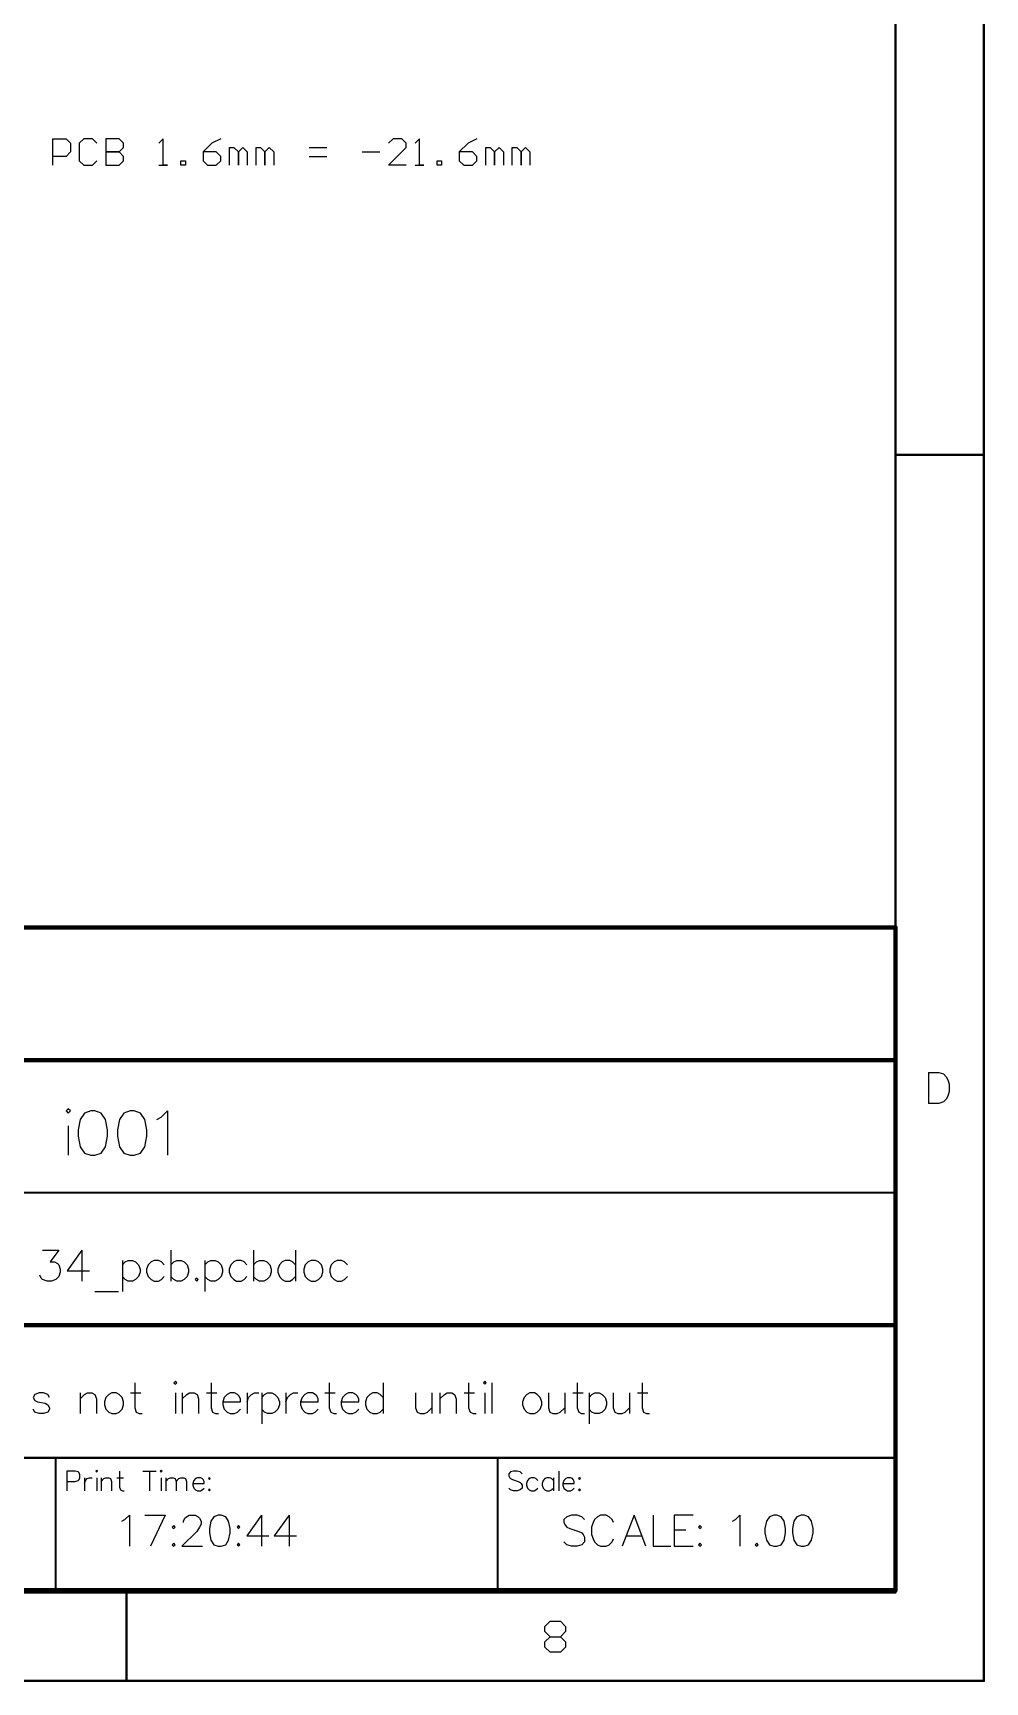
# Model space of a CAD drawing. Header units: millimetres. Extents: x 5 to 399, y 5 to 287.
# Drawn here: x 344.1 to 398.8, y 5 to 99.8 of the extents above; entities that cross this region are included whole.
import ezdxf

# ---------------------------------------------------------------- set-up
doc = ezdxf.new("R2010")
doc.units = ezdxf.units.MM
for name, color, linetype in [('Mechanical15', 56, 'Continuous'), ('Mechanical16', 56, 'Continuous'), ('Mechanical7', 56, 'Continuous')]:
    doc.layers.add(name, color=color, linetype=linetype)

msp = doc.modelspace()

# ---------------------------------------------------------------- linework, layer by layer
at = {"layer": 'Mechanical15'}
for p, q in [((395.605, 40.055), (395.605, 38.278)), ((395.605, 40.055), (396.198, 40.055)), ((396.198, 40.055), (396.451, 39.971)), ((396.451, 39.971), (396.621, 39.801)), ((396.621, 39.801), (396.705, 39.632)), ((396.705, 39.632), (396.79, 39.378)), ((396.79, 38.955), (396.705, 38.701)), ((396.79, 39.378), (396.79, 38.955)), ((396.198, 38.278), (395.605, 38.278)), ((396.451, 38.362), (396.198, 38.278)), ((396.621, 38.532), (396.451, 38.362)), ((396.705, 38.701), (396.621, 38.532)), ((373.558, 8.212), (373.854, 8.508)), ((373.558, 7.916), (373.558, 8.212)), ((373.854, 7.62), (373.558, 7.916)), ((373.558, 7.323), (373.854, 7.62)), ((373.854, 8.508), (374.447, 8.508)), ((373.854, 7.62), (374.447, 7.62)), ((374.447, 8.508), (374.743, 8.212)), ((374.743, 7.916), (374.447, 7.62)), ((374.447, 7.62), (374.743, 7.323)), ((374.743, 8.212), (374.743, 7.916)), ((373.558, 7.027), (373.558, 7.323)), ((373.854, 6.731), (373.558, 7.027)), ((374.447, 6.731), (373.854, 6.731)), ((374.743, 7.027), (374.447, 6.731)), ((374.743, 7.323), (374.743, 7.027))]:
    msp.add_line(p, q, dxfattribs=at)
at = {"layer": 'Mechanical15', "const_width": 0.127}
for points in [[(398.78, 5.08), (398.78, 287.02)], [(393.7, 10.16), (393.7, 281.94)], [(393.7, 75.565), (398.78, 75.565)], [(10.16, 10.16), (393.7, 10.16)], [(349.504, 5.08), (349.504, 10.16)], [(5.08, 5.08), (398.78, 5.08)]]:
    msp.add_lwpolyline(points, dxfattribs=at)
at = {"layer": 'Mechanical15', "const_width": 0.0635}
for points in [[(393.668, 75.565, 1), (393.732, 75.565, 1)], [(398.748, 75.565, 1), (398.812, 75.565, 1)], [(349.472, 10.16, 1), (349.536, 10.16, 1)], [(393.668, 10.16, 1), (393.732, 10.16, 1)], [(393.668, 10.16, 1), (393.732, 10.16, 1)], [(349.472, 5.08, 1), (349.536, 5.08, 1)], [(398.748, 5.08, 1), (398.812, 5.08, 1)], [(398.748, 5.08, 1), (398.812, 5.08, 1)]]:
    msp.add_lwpolyline(points, format="xyb", close=True, dxfattribs=at)
at = {"layer": 'Mechanical16'}
for p, q in [((346.161, 37.966), (346.04, 37.845)), ((346.282, 37.845), (346.161, 37.966)), ((346.04, 37.845), (346.161, 37.725)), ((346.161, 37.725), (346.282, 37.845)), ((346.161, 36.999), (346.161, 35.306)), ((346.85, 37.362), (346.729, 36.757)), ((347.092, 37.725), (346.85, 37.362)), ((347.455, 37.845), (347.092, 37.725)), ((347.697, 37.845), (347.455, 37.845)), ((348.059, 37.725), (347.697, 37.845)), ((348.301, 37.362), (348.059, 37.725)), ((348.422, 36.757), (348.301, 37.362)), ((349.112, 37.362), (348.991, 36.757)), ((349.353, 37.725), (349.112, 37.362)), ((349.716, 37.845), (349.353, 37.725)), ((349.958, 37.845), (349.716, 37.845)), ((350.321, 37.725), (349.958, 37.845)), ((350.563, 37.362), (350.321, 37.725)), ((350.684, 36.757), (350.563, 37.362)), ((351.252, 37.362), (351.494, 37.483)), ((351.494, 37.483), (351.857, 37.845)), ((351.857, 37.845), (351.857, 35.306)), ((346.729, 36.757), (346.729, 36.394)), ((346.729, 36.394), (346.85, 35.79)), ((348.301, 35.79), (348.422, 36.394)), ((348.422, 36.394), (348.422, 36.757)), ((348.991, 36.757), (348.991, 36.394)), ((348.991, 36.394), (349.112, 35.79)), ((350.563, 35.79), (350.684, 36.394)), ((350.684, 36.394), (350.684, 36.757)), ((346.85, 35.79), (347.092, 35.427)), ((347.092, 35.427), (347.455, 35.306)), ((347.455, 35.306), (347.697, 35.306)), ((347.697, 35.306), (348.059, 35.427)), ((348.059, 35.427), (348.301, 35.79)), ((349.112, 35.79), (349.353, 35.427)), ((349.353, 35.427), (349.716, 35.306)), ((349.716, 35.306), (349.958, 35.306)), ((349.958, 35.306), (350.321, 35.427)), ((350.321, 35.427), (350.563, 35.79)), ((344.69, 29.845), (345.622, 29.845)), ((345.622, 29.845), (345.114, 29.167)), ((346.951, 29.845), (346.104, 28.66)), ((346.951, 29.845), (346.951, 28.067)), ((352.063, 29.845), (352.063, 28.067)), ((356.812, 29.845), (356.812, 28.067)), ((359.225, 29.845), (359.225, 28.067)), ((345.114, 29.167), (345.368, 29.167)), ((345.368, 29.167), (345.537, 29.083)), ((345.537, 29.083), (345.622, 28.998)), ((345.622, 28.998), (345.706, 28.744)), ((345.706, 28.575), (345.622, 28.321)), ((345.706, 28.744), (345.706, 28.575)), ((346.104, 28.66), (347.374, 28.66)), ((349.27, 29.252), (349.27, 27.474)), ((349.27, 28.998), (349.439, 29.167)), ((349.439, 29.167), (349.609, 29.252)), ((349.609, 29.252), (349.862, 29.252)), ((349.862, 29.252), (350.032, 29.167)), ((350.032, 29.167), (350.201, 28.998)), ((350.201, 28.998), (350.286, 28.744)), ((350.286, 28.575), (350.201, 28.321)), ((350.286, 28.744), (350.286, 28.575)), ((350.751, 28.998), (350.667, 28.744)), ((350.667, 28.744), (350.667, 28.575)), ((350.667, 28.575), (350.751, 28.321)), ((350.921, 29.167), (350.751, 28.998)), ((351.09, 29.252), (350.921, 29.167)), ((351.344, 29.252), (351.09, 29.252)), ((351.513, 29.167), (351.344, 29.252)), ((351.682, 28.998), (351.513, 29.167)), ((352.063, 28.998), (352.233, 29.167)), ((352.233, 29.167), (352.402, 29.252)), ((352.402, 29.252), (352.656, 29.252)), ((352.656, 29.252), (352.825, 29.167)), ((352.825, 29.167), (352.994, 28.998)), ((352.994, 28.998), (353.079, 28.744)), ((353.079, 28.575), (352.994, 28.321)), ((353.079, 28.744), (353.079, 28.575)), ((354.019, 29.252), (354.019, 27.474)), ((354.019, 28.998), (354.188, 29.167)), ((354.188, 29.167), (354.357, 29.252)), ((354.357, 29.252), (354.611, 29.252)), ((354.611, 29.252), (354.781, 29.167)), ((354.781, 29.167), (354.95, 28.998)), ((354.95, 28.998), (355.035, 28.744)), ((355.035, 28.575), (354.95, 28.321)), ((355.035, 28.744), (355.035, 28.575)), ((355.5, 28.998), (355.415, 28.744)), ((355.415, 28.744), (355.415, 28.575)), ((355.415, 28.575), (355.5, 28.321)), ((355.669, 29.167), (355.5, 28.998)), ((355.839, 29.252), (355.669, 29.167)), ((356.093, 29.252), (355.839, 29.252)), ((356.262, 29.167), (356.093, 29.252)), ((356.431, 28.998), (356.262, 29.167)), ((356.812, 28.998), (356.981, 29.167)), ((356.981, 29.167), (357.151, 29.252)), ((357.151, 29.252), (357.405, 29.252)), ((357.405, 29.252), (357.574, 29.167)), ((357.574, 29.167), (357.743, 28.998)), ((357.743, 28.998), (357.828, 28.744)), ((357.828, 28.575), (357.743, 28.321)), ((357.828, 28.744), (357.828, 28.575)), ((358.293, 28.998), (358.209, 28.744)), ((358.209, 28.744), (358.209, 28.575)), ((358.209, 28.575), (358.293, 28.321)), ((358.463, 29.167), (358.293, 28.998)), ((358.632, 29.252), (358.463, 29.167)), ((358.886, 29.252), (358.632, 29.252)), ((359.055, 29.167), (358.886, 29.252)), ((359.225, 28.998), (359.055, 29.167)), ((359.783, 28.998), (359.699, 28.744)), ((359.699, 28.744), (359.699, 28.575)), ((359.699, 28.575), (359.783, 28.321)), ((359.953, 29.167), (359.783, 28.998)), ((360.122, 29.252), (359.953, 29.167)), ((360.376, 29.252), (360.122, 29.252)), ((360.545, 29.167), (360.376, 29.252)), ((360.714, 28.998), (360.545, 29.167)), ((360.799, 28.744), (360.714, 28.998)), ((360.714, 28.321), (360.799, 28.575)), ((360.799, 28.575), (360.799, 28.744)), ((361.273, 28.998), (361.188, 28.744)), ((361.188, 28.744), (361.188, 28.575)), ((361.188, 28.575), (361.273, 28.321)), ((361.442, 29.167), (361.273, 28.998)), ((361.612, 29.252), (361.442, 29.167)), ((361.866, 29.252), (361.612, 29.252)), ((362.035, 29.167), (361.866, 29.252)), ((362.204, 28.998), (362.035, 29.167)), ((344.606, 28.236), (344.521, 28.406)), ((344.69, 28.152), (344.606, 28.236)), ((344.944, 28.067), (344.69, 28.152)), ((345.198, 28.067), (344.944, 28.067)), ((345.452, 28.152), (345.198, 28.067)), ((345.622, 28.321), (345.452, 28.152)), ((349.439, 28.152), (349.27, 28.321)), ((349.609, 28.067), (349.439, 28.152)), ((349.862, 28.067), (349.609, 28.067)), ((350.032, 28.152), (349.862, 28.067)), ((350.201, 28.321), (350.032, 28.152)), ((350.751, 28.321), (350.921, 28.152)), ((350.921, 28.152), (351.09, 28.067)), ((351.09, 28.067), (351.344, 28.067)), ((351.344, 28.067), (351.513, 28.152)), ((351.513, 28.152), (351.682, 28.321)), ((352.233, 28.152), (352.063, 28.321)), ((352.402, 28.067), (352.233, 28.152)), ((352.656, 28.067), (352.402, 28.067)), ((352.825, 28.152), (352.656, 28.067)), ((352.994, 28.321), (352.825, 28.152)), ((353.545, 28.236), (353.46, 28.152)), ((353.46, 28.152), (353.545, 28.067)), ((353.629, 28.152), (353.545, 28.236)), ((353.545, 28.067), (353.629, 28.152)), ((354.188, 28.152), (354.019, 28.321)), ((354.357, 28.067), (354.188, 28.152)), ((354.611, 28.067), (354.357, 28.067)), ((354.781, 28.152), (354.611, 28.067)), ((354.95, 28.321), (354.781, 28.152)), ((355.5, 28.321), (355.669, 28.152)), ((355.669, 28.152), (355.839, 28.067)), ((355.839, 28.067), (356.093, 28.067)), ((356.093, 28.067), (356.262, 28.152)), ((356.262, 28.152), (356.431, 28.321)), ((356.981, 28.152), (356.812, 28.321)), ((357.151, 28.067), (356.981, 28.152)), ((357.405, 28.067), (357.151, 28.067)), ((357.574, 28.152), (357.405, 28.067)), ((357.743, 28.321), (357.574, 28.152)), ((358.293, 28.321), (358.463, 28.152)), ((358.463, 28.152), (358.632, 28.067)), ((358.632, 28.067), (358.886, 28.067)), ((358.886, 28.067), (359.055, 28.152)), ((359.055, 28.152), (359.225, 28.321)), ((359.783, 28.321), (359.953, 28.152)), ((359.953, 28.152), (360.122, 28.067)), ((360.122, 28.067), (360.376, 28.067)), ((360.376, 28.067), (360.545, 28.152)), ((360.545, 28.152), (360.714, 28.321)), ((361.273, 28.321), (361.442, 28.152)), ((361.442, 28.152), (361.612, 28.067)), ((361.612, 28.067), (361.866, 28.067)), ((361.866, 28.067), (362.035, 28.152)), ((362.035, 28.152), (362.204, 28.321)), ((347.687, 27.474), (349.041, 27.474)), ((349.989, 22.225), (349.989, 20.786)), ((352.317, 22.309), (352.233, 22.225)), ((352.233, 22.225), (352.317, 22.14)), ((352.402, 22.225), (352.317, 22.309)), ((352.317, 22.14), (352.402, 22.225)), ((354.366, 22.225), (354.366, 20.786)), ((361.163, 22.225), (361.163, 20.786)), ((364.253, 22.225), (364.253, 20.447)), ((369.171, 22.225), (369.171, 20.786)), ((370.102, 22.309), (370.017, 22.225)), ((370.017, 22.225), (370.102, 22.14)), ((370.187, 22.225), (370.102, 22.309)), ((370.102, 22.14), (370.187, 22.225)), ((370.5, 22.225), (370.5, 20.447)), ((375.409, 22.225), (375.409, 20.786)), ((379.134, 22.225), (379.134, 20.786)), ((344.233, 21.547), (344.149, 21.378)), ((344.149, 21.378), (344.233, 21.209)), ((344.487, 21.632), (344.233, 21.547)), ((344.233, 21.209), (344.403, 21.124)), ((344.403, 21.124), (344.826, 21.04)), ((344.741, 21.632), (344.487, 21.632)), ((344.995, 21.547), (344.741, 21.632)), ((344.826, 21.04), (344.995, 20.955)), ((345.08, 21.378), (344.995, 21.547)), ((344.995, 20.955), (345.08, 20.786)), ((346.849, 21.632), (346.849, 20.447)), ((346.849, 21.293), (347.103, 21.547)), ((347.103, 21.547), (347.272, 21.632)), ((347.272, 21.632), (347.526, 21.632)), ((347.526, 21.632), (347.695, 21.547)), ((347.695, 21.547), (347.78, 21.293)), ((347.78, 21.293), (347.78, 20.447)), ((348.33, 21.378), (348.246, 21.124)), ((348.246, 21.124), (348.246, 20.955)), ((348.246, 20.955), (348.33, 20.701)), ((348.5, 21.547), (348.33, 21.378)), ((348.669, 21.632), (348.5, 21.547)), ((348.923, 21.632), (348.669, 21.632)), ((349.092, 21.547), (348.923, 21.632)), ((349.261, 21.378), (349.092, 21.547)), ((349.346, 21.124), (349.261, 21.378)), ((349.261, 20.701), (349.346, 20.955)), ((349.346, 20.955), (349.346, 21.124)), ((349.736, 21.632), (350.328, 21.632)), ((352.317, 21.632), (352.317, 20.447)), ((352.715, 21.632), (352.715, 20.447)), ((352.715, 21.293), (352.969, 21.547)), ((352.969, 21.547), (353.138, 21.632)), ((353.138, 21.632), (353.392, 21.632)), ((353.392, 21.632), (353.562, 21.547)), ((353.562, 21.547), (353.646, 21.293)), ((353.646, 21.293), (353.646, 20.447)), ((354.112, 21.632), (354.704, 21.632)), ((355.128, 21.378), (355.043, 21.124)), ((355.043, 21.124), (356.059, 21.124)), ((355.043, 21.124), (355.043, 20.955)), ((355.043, 20.955), (355.128, 20.701)), ((355.297, 21.547), (355.128, 21.378)), ((355.466, 21.632), (355.297, 21.547)), ((355.72, 21.632), (355.466, 21.632)), ((355.889, 21.547), (355.72, 21.632)), ((355.974, 21.463), (355.889, 21.547)), ((356.059, 21.293), (355.974, 21.463)), ((356.059, 21.124), (356.059, 21.293)), ((356.44, 21.632), (356.44, 20.447)), ((356.44, 21.124), (356.524, 21.378)), ((356.524, 21.378), (356.694, 21.547)), ((356.694, 21.547), (356.863, 21.632)), ((356.863, 21.632), (357.117, 21.632)), ((357.278, 21.632), (357.278, 19.854)), ((357.278, 21.378), (357.447, 21.547)), ((357.447, 21.547), (357.616, 21.632)), ((357.616, 21.632), (357.87, 21.632)), ((357.87, 21.632), (358.04, 21.547)), ((358.04, 21.547), (358.209, 21.378)), ((358.209, 21.378), (358.293, 21.124)), ((358.293, 20.955), (358.209, 20.701)), ((358.293, 21.124), (358.293, 20.955)), ((358.674, 21.632), (358.674, 20.447)), ((358.674, 21.124), (358.759, 21.378)), ((358.759, 21.378), (358.928, 21.547)), ((358.928, 21.547), (359.098, 21.632)), ((359.098, 21.632), (359.352, 21.632)), ((359.597, 21.378), (359.512, 21.124)), ((359.512, 21.124), (360.528, 21.124)), ((359.512, 21.124), (359.512, 20.955)), ((359.512, 20.955), (359.597, 20.701)), ((359.766, 21.547), (359.597, 21.378)), ((359.936, 21.632), (359.766, 21.547)), ((360.19, 21.632), (359.936, 21.632)), ((360.359, 21.547), (360.19, 21.632)), ((360.444, 21.463), (360.359, 21.547)), ((360.528, 21.293), (360.444, 21.463)), ((360.528, 21.124), (360.528, 21.293)), ((360.909, 21.632), (361.502, 21.632)), ((361.925, 21.378), (361.84, 21.124)), ((361.84, 21.124), (362.856, 21.124)), ((361.84, 21.124), (361.84, 20.955)), ((361.84, 20.955), (361.925, 20.701)), ((362.094, 21.547), (361.925, 21.378)), ((362.263, 21.632), (362.094, 21.547)), ((362.517, 21.632), (362.263, 21.632)), ((362.687, 21.547), (362.517, 21.632)), ((362.771, 21.463), (362.687, 21.547)), ((362.856, 21.293), (362.771, 21.463)), ((362.856, 21.124), (362.856, 21.293)), ((363.322, 21.378), (363.237, 21.124)), ((363.237, 21.124), (363.237, 20.955)), ((363.237, 20.955), (363.322, 20.701)), ((363.491, 21.547), (363.322, 21.378)), ((363.66, 21.632), (363.491, 21.547)), ((363.914, 21.632), (363.66, 21.632)), ((364.083, 21.547), (363.914, 21.632)), ((364.253, 21.378), (364.083, 21.547)), ((366.123, 21.632), (366.123, 20.786)), ((367.055, 21.632), (367.055, 20.447)), ((367.52, 21.632), (367.52, 20.447)), ((367.52, 21.293), (367.774, 21.547)), ((367.774, 21.547), (367.943, 21.632)), ((367.943, 21.632), (368.197, 21.632)), ((368.197, 21.632), (368.367, 21.547)), ((368.367, 21.547), (368.451, 21.293)), ((368.451, 21.293), (368.451, 20.447)), ((368.917, 21.632), (369.509, 21.632)), ((370.102, 21.632), (370.102, 20.447)), ((372.354, 21.378), (372.269, 21.124)), ((372.269, 21.124), (372.269, 20.955)), ((372.269, 20.955), (372.354, 20.701)), ((372.523, 21.547), (372.354, 21.378)), ((372.692, 21.632), (372.523, 21.547)), ((372.946, 21.632), (372.692, 21.632)), ((373.115, 21.547), (372.946, 21.632)), ((373.285, 21.378), (373.115, 21.547)), ((373.369, 21.124), (373.285, 21.378)), ((373.285, 20.701), (373.369, 20.955)), ((373.369, 20.955), (373.369, 21.124)), ((373.759, 21.632), (373.759, 20.786)), ((374.69, 21.632), (374.69, 20.447)), ((375.155, 21.632), (375.748, 21.632)), ((376.087, 21.632), (376.087, 19.854)), ((376.087, 21.378), (376.256, 21.547)), ((376.256, 21.547), (376.425, 21.632)), ((376.425, 21.632), (376.679, 21.632)), ((376.679, 21.632), (376.848, 21.547)), ((376.848, 21.547), (377.018, 21.378)), ((377.018, 21.378), (377.102, 21.124)), ((377.102, 20.955), (377.018, 20.701)), ((377.102, 21.124), (377.102, 20.955)), ((377.483, 21.632), (377.483, 20.786)), ((378.414, 21.632), (378.414, 20.447)), ((378.88, 21.632), (379.473, 21.632)), ((344.233, 20.532), (344.149, 20.701)), ((344.487, 20.447), (344.233, 20.532)), ((344.741, 20.447), (344.487, 20.447)), ((344.995, 20.532), (344.741, 20.447)), ((345.08, 20.701), (344.995, 20.532)), ((345.08, 20.786), (345.08, 20.701)), ((348.33, 20.701), (348.5, 20.532)), ((348.5, 20.532), (348.669, 20.447)), ((348.669, 20.447), (348.923, 20.447)), ((348.923, 20.447), (349.092, 20.532)), ((349.092, 20.532), (349.261, 20.701)), ((349.989, 20.786), (350.074, 20.532)), ((350.074, 20.532), (350.243, 20.447)), ((350.243, 20.447), (350.413, 20.447)), ((354.366, 20.786), (354.45, 20.532)), ((354.45, 20.532), (354.62, 20.447)), ((354.62, 20.447), (354.789, 20.447)), ((355.128, 20.701), (355.297, 20.532)), ((355.297, 20.532), (355.466, 20.447)), ((355.466, 20.447), (355.72, 20.447)), ((355.72, 20.447), (355.889, 20.532)), ((355.889, 20.532), (356.059, 20.701)), ((357.447, 20.532), (357.278, 20.701)), ((357.616, 20.447), (357.447, 20.532)), ((357.87, 20.447), (357.616, 20.447)), ((358.04, 20.532), (357.87, 20.447)), ((358.209, 20.701), (358.04, 20.532)), ((359.597, 20.701), (359.766, 20.532)), ((359.766, 20.532), (359.936, 20.447)), ((359.936, 20.447), (360.19, 20.447)), ((360.19, 20.447), (360.359, 20.532)), ((360.359, 20.532), (360.528, 20.701)), ((361.163, 20.786), (361.248, 20.532)), ((361.248, 20.532), (361.417, 20.447)), ((361.417, 20.447), (361.586, 20.447)), ((361.925, 20.701), (362.094, 20.532)), ((362.094, 20.532), (362.263, 20.447)), ((362.263, 20.447), (362.517, 20.447)), ((362.517, 20.447), (362.687, 20.532)), ((362.687, 20.532), (362.856, 20.701)), ((363.322, 20.701), (363.491, 20.532)), ((363.491, 20.532), (363.66, 20.447)), ((363.66, 20.447), (363.914, 20.447)), ((363.914, 20.447), (364.083, 20.532)), ((364.083, 20.532), (364.253, 20.701)), ((366.123, 20.786), (366.208, 20.532)), ((366.208, 20.532), (366.377, 20.447)), ((366.377, 20.447), (366.631, 20.447)), ((366.631, 20.447), (366.801, 20.532)), ((366.801, 20.532), (367.055, 20.786)), ((369.171, 20.786), (369.255, 20.532)), ((369.255, 20.532), (369.425, 20.447)), ((369.425, 20.447), (369.594, 20.447)), ((372.354, 20.701), (372.523, 20.532)), ((372.523, 20.532), (372.692, 20.447)), ((372.692, 20.447), (372.946, 20.447)), ((372.946, 20.447), (373.115, 20.532)), ((373.115, 20.532), (373.285, 20.701)), ((373.759, 20.786), (373.843, 20.532)), ((373.843, 20.532), (374.013, 20.447)), ((374.013, 20.447), (374.267, 20.447)), ((374.267, 20.447), (374.436, 20.532)), ((374.436, 20.532), (374.69, 20.786)), ((375.409, 20.786), (375.494, 20.532)), ((375.494, 20.532), (375.663, 20.447)), ((375.663, 20.447), (375.833, 20.447)), ((376.256, 20.532), (376.087, 20.701)), ((376.425, 20.447), (376.256, 20.532)), ((376.679, 20.447), (376.425, 20.447)), ((376.848, 20.532), (376.679, 20.447)), ((377.018, 20.701), (376.848, 20.532)), ((377.483, 20.786), (377.568, 20.532)), ((377.568, 20.532), (377.737, 20.447)), ((377.737, 20.447), (377.991, 20.447)), ((377.991, 20.447), (378.16, 20.532)), ((378.16, 20.532), (378.414, 20.786)), ((379.134, 20.786), (379.219, 20.532)), ((379.219, 20.532), (379.388, 20.447)), ((379.388, 20.447), (379.557, 20.447)), ((346.565, 17.145), (346.075, 17.145)), ((346.075, 17.145), (346.075, 16.002)), ((346.728, 17.09), (346.565, 17.145)), ((346.782, 17.036), (346.728, 17.09)), ((347.795, 17.199), (347.74, 17.145)), ((347.74, 17.145), (347.795, 17.09)), ((347.849, 17.145), (347.795, 17.199)), ((347.795, 17.09), (347.849, 17.145)), ((349.111, 17.145), (349.111, 16.22)), ((350.445, 17.145), (351.207, 17.145)), ((350.826, 17.145), (350.826, 16.002)), ((351.506, 17.199), (351.451, 17.145)), ((351.451, 17.145), (351.506, 17.09)), ((351.56, 17.145), (351.506, 17.199)), ((351.506, 17.09), (351.56, 17.145)), ((371.584, 17.09), (371.475, 16.982)), ((371.747, 17.145), (371.584, 17.09)), ((371.965, 17.145), (371.747, 17.145)), ((372.128, 17.09), (371.965, 17.145)), ((372.237, 16.982), (372.128, 17.09)), ((374.348, 17.145), (374.348, 16.002)), ((346.075, 16.546), (346.565, 16.546)), ((346.565, 16.546), (346.728, 16.601)), ((346.728, 16.601), (346.782, 16.655)), ((346.837, 16.927), (346.782, 17.036)), ((346.782, 16.655), (346.837, 16.764)), ((346.837, 16.764), (346.837, 16.927)), ((347.093, 16.764), (347.093, 16.002)), ((347.093, 16.437), (347.147, 16.601)), ((347.147, 16.601), (347.256, 16.709)), ((347.256, 16.709), (347.365, 16.764)), ((347.365, 16.764), (347.528, 16.764)), ((347.795, 16.764), (347.795, 16.002)), ((348.05, 16.764), (348.05, 16.002)), ((348.05, 16.546), (348.214, 16.709)), ((348.214, 16.709), (348.322, 16.764)), ((348.322, 16.764), (348.486, 16.764)), ((348.486, 16.764), (348.595, 16.709)), ((348.595, 16.709), (348.649, 16.546)), ((348.649, 16.546), (348.649, 16.002)), ((348.948, 16.764), (349.329, 16.764)), ((349.111, 16.22), (349.166, 16.056)), ((351.506, 16.764), (351.506, 16.002)), ((351.762, 16.764), (351.762, 16.002)), ((351.762, 16.546), (351.925, 16.709)), ((351.925, 16.709), (352.034, 16.764)), ((352.034, 16.764), (352.197, 16.764)), ((352.197, 16.764), (352.306, 16.709)), ((352.306, 16.709), (352.36, 16.546)), ((352.36, 16.546), (352.523, 16.709)), ((352.36, 16.546), (352.36, 16.002)), ((352.523, 16.709), (352.632, 16.764)), ((352.632, 16.764), (352.795, 16.764)), ((352.795, 16.764), (352.904, 16.709)), ((352.904, 16.709), (352.959, 16.546)), ((352.959, 16.546), (352.959, 16.002)), ((353.372, 16.601), (353.318, 16.437)), ((353.318, 16.437), (353.971, 16.437)), ((353.318, 16.437), (353.318, 16.329)), ((353.318, 16.329), (353.372, 16.165)), ((353.481, 16.709), (353.372, 16.601)), ((353.372, 16.165), (353.481, 16.056)), ((353.59, 16.764), (353.481, 16.709)), ((353.753, 16.764), (353.59, 16.764)), ((353.862, 16.709), (353.753, 16.764)), ((353.916, 16.655), (353.862, 16.709)), ((353.862, 16.056), (353.971, 16.165)), ((353.971, 16.546), (353.916, 16.655)), ((353.971, 16.437), (353.971, 16.546)), ((354.27, 16.764), (354.216, 16.709)), ((354.216, 16.709), (354.27, 16.655)), ((354.325, 16.709), (354.27, 16.764)), ((354.27, 16.655), (354.325, 16.709)), ((371.475, 16.982), (371.475, 16.873)), ((371.475, 16.873), (371.529, 16.764)), ((371.584, 16.056), (371.475, 16.165)), ((371.529, 16.764), (371.584, 16.709)), ((371.584, 16.709), (371.693, 16.655)), ((371.693, 16.655), (372.019, 16.546)), ((372.019, 16.546), (372.128, 16.492)), ((372.128, 16.492), (372.182, 16.437)), ((372.237, 16.165), (372.128, 16.056)), ((372.182, 16.437), (372.237, 16.329)), ((372.237, 16.329), (372.237, 16.165)), ((372.547, 16.601), (372.493, 16.437)), ((372.493, 16.437), (372.493, 16.329)), ((372.493, 16.329), (372.547, 16.165)), ((372.656, 16.709), (372.547, 16.601)), ((372.547, 16.165), (372.656, 16.056)), ((372.765, 16.764), (372.656, 16.709)), ((372.928, 16.764), (372.765, 16.764)), ((373.037, 16.709), (372.928, 16.764)), ((373.146, 16.601), (373.037, 16.709)), ((373.037, 16.056), (373.146, 16.165)), ((373.445, 16.601), (373.39, 16.437)), ((373.39, 16.437), (373.39, 16.329)), ((373.39, 16.329), (373.445, 16.165)), ((373.554, 16.709), (373.445, 16.601)), ((373.445, 16.165), (373.554, 16.056)), ((373.663, 16.764), (373.554, 16.709)), ((373.826, 16.764), (373.663, 16.764)), ((373.935, 16.709), (373.826, 16.764)), ((374.043, 16.601), (373.935, 16.709)), ((373.935, 16.056), (374.043, 16.165)), ((374.043, 16.764), (374.043, 16.002)), ((374.642, 16.601), (374.588, 16.437)), ((374.588, 16.437), (375.241, 16.437)), ((374.588, 16.437), (374.588, 16.329)), ((374.588, 16.329), (374.642, 16.165)), ((374.751, 16.709), (374.642, 16.601)), ((374.642, 16.165), (374.751, 16.056)), ((374.86, 16.764), (374.751, 16.709)), ((375.023, 16.764), (374.86, 16.764)), ((375.132, 16.709), (375.023, 16.764)), ((375.186, 16.655), (375.132, 16.709)), ((375.132, 16.056), (375.241, 16.165)), ((375.241, 16.546), (375.186, 16.655)), ((375.241, 16.437), (375.241, 16.546)), ((375.54, 16.764), (375.486, 16.709)), ((375.486, 16.709), (375.54, 16.655)), ((375.594, 16.709), (375.54, 16.764)), ((375.54, 16.655), (375.594, 16.709)), ((349.166, 16.056), (349.275, 16.002)), ((349.275, 16.002), (349.384, 16.002)), ((353.481, 16.056), (353.59, 16.002)), ((353.59, 16.002), (353.753, 16.002)), ((353.753, 16.002), (353.862, 16.056)), ((354.27, 16.111), (354.216, 16.056)), ((354.216, 16.056), (354.27, 16.002)), ((354.325, 16.056), (354.27, 16.111)), ((354.27, 16.002), (354.325, 16.056)), ((371.747, 16.002), (371.584, 16.056)), ((371.965, 16.002), (371.747, 16.002)), ((372.128, 16.056), (371.965, 16.002)), ((372.656, 16.056), (372.765, 16.002)), ((372.765, 16.002), (372.928, 16.002)), ((372.928, 16.002), (373.037, 16.056)), ((373.554, 16.056), (373.663, 16.002)), ((373.663, 16.002), (373.826, 16.002)), ((373.826, 16.002), (373.935, 16.056)), ((374.751, 16.056), (374.86, 16.002)), ((374.86, 16.002), (375.023, 16.002)), ((375.023, 16.002), (375.132, 16.056)), ((375.54, 16.111), (375.486, 16.056)), ((375.486, 16.056), (375.54, 16.002)), ((375.594, 16.056), (375.54, 16.111)), ((375.54, 16.002), (375.594, 16.056)), ((349.25, 14.266), (349.419, 14.351)), ((349.419, 14.351), (349.673, 14.605)), ((349.673, 14.605), (349.673, 12.827)), ((350.554, 14.605), (351.739, 14.605)), ((351.739, 14.605), (350.892, 12.827)), ((352.78, 14.266), (352.864, 14.435)), ((352.78, 14.181), (352.78, 14.266)), ((352.864, 14.435), (352.949, 14.52)), ((352.949, 14.52), (353.118, 14.605)), ((353.118, 14.605), (353.457, 14.605)), ((353.457, 14.605), (353.626, 14.52)), ((353.626, 14.52), (353.711, 14.435)), ((353.711, 14.435), (353.796, 14.266)), ((353.796, 14.266), (353.796, 14.097)), ((354.363, 14.266), (354.278, 13.843)), ((354.532, 14.52), (354.363, 14.266)), ((354.786, 14.605), (354.532, 14.52)), ((354.955, 14.605), (354.786, 14.605)), ((355.209, 14.52), (354.955, 14.605)), ((355.379, 14.266), (355.209, 14.52)), ((355.463, 13.843), (355.379, 14.266)), ((357.266, 14.605), (356.42, 13.42)), ((357.266, 14.605), (357.266, 12.827)), ((358.849, 14.605), (358.003, 13.42)), ((358.849, 14.605), (358.849, 12.827)), ((374.819, 14.52), (374.65, 14.351)), ((374.65, 14.351), (374.65, 14.181)), ((375.073, 14.605), (374.819, 14.52)), ((375.412, 14.605), (375.073, 14.605)), ((375.666, 14.52), (375.412, 14.605)), ((375.835, 14.351), (375.666, 14.52)), ((376.402, 14.351), (376.318, 14.181)), ((376.572, 14.52), (376.402, 14.351)), ((376.741, 14.605), (376.572, 14.52)), ((377.079, 14.605), (376.741, 14.605)), ((377.249, 14.52), (377.079, 14.605)), ((377.418, 14.351), (377.249, 14.52)), ((377.503, 14.181), (377.418, 14.351)), ((378.679, 14.605), (378.002, 12.827)), ((379.356, 12.827), (378.679, 14.605)), ((379.771, 14.605), (379.771, 12.827)), ((382.082, 14.605), (380.982, 14.605)), ((380.982, 14.605), (380.982, 12.827)), ((384.334, 14.266), (384.503, 14.351)), ((384.503, 14.351), (384.757, 14.605)), ((384.757, 14.605), (384.757, 12.827)), ((386.281, 14.266), (386.196, 13.843)), ((386.45, 14.52), (386.281, 14.266)), ((386.704, 14.605), (386.45, 14.52)), ((386.873, 14.605), (386.704, 14.605)), ((387.127, 14.52), (386.873, 14.605)), ((387.296, 14.266), (387.127, 14.52)), ((387.381, 13.843), (387.296, 14.266)), ((387.864, 14.266), (387.779, 13.843)), ((388.033, 14.52), (387.864, 14.266)), ((388.287, 14.605), (388.033, 14.52)), ((388.456, 14.605), (388.287, 14.605)), ((388.71, 14.52), (388.456, 14.605)), ((388.879, 14.266), (388.71, 14.52)), ((388.964, 13.843), (388.879, 14.266)), ((352.221, 14.012), (352.137, 13.927)), ((352.137, 13.927), (352.221, 13.843)), ((352.306, 13.927), (352.221, 14.012)), ((352.221, 13.843), (352.306, 13.927)), ((353.542, 13.673), (352.695, 12.827)), ((353.711, 13.927), (353.542, 13.673)), ((353.796, 14.097), (353.711, 13.927)), ((354.278, 13.843), (354.278, 13.589)), ((354.278, 13.589), (354.363, 13.166)), ((355.379, 13.166), (355.463, 13.589)), ((355.463, 13.589), (355.463, 13.843)), ((355.946, 14.012), (355.861, 13.927)), ((355.861, 13.927), (355.946, 13.843)), ((356.03, 13.927), (355.946, 14.012)), ((355.946, 13.843), (356.03, 13.927)), ((356.42, 13.42), (357.689, 13.42)), ((358.003, 13.42), (359.272, 13.42)), ((374.65, 14.181), (374.735, 14.012)), ((374.735, 14.012), (374.819, 13.927)), ((374.819, 13.927), (374.989, 13.843)), ((374.989, 13.843), (375.496, 13.673)), ((375.496, 13.673), (375.666, 13.589)), ((375.666, 13.589), (375.75, 13.504)), ((375.75, 13.504), (375.835, 13.335)), ((375.835, 13.335), (375.835, 13.081)), ((376.318, 14.181), (376.233, 13.927)), ((376.233, 13.927), (376.233, 13.504)), ((376.233, 13.504), (376.318, 13.25)), ((378.256, 13.42), (379.103, 13.42)), ((380.982, 13.758), (381.659, 13.758)), ((382.463, 14.012), (382.378, 13.927)), ((382.378, 13.927), (382.463, 13.843)), ((382.548, 13.927), (382.463, 14.012)), ((382.463, 13.843), (382.548, 13.927)), ((386.196, 13.843), (386.196, 13.589)), ((386.196, 13.589), (386.281, 13.166)), ((387.296, 13.166), (387.381, 13.589)), ((387.381, 13.589), (387.381, 13.843)), ((387.779, 13.843), (387.779, 13.589)), ((387.779, 13.589), (387.864, 13.166)), ((388.879, 13.166), (388.964, 13.589)), ((388.964, 13.589), (388.964, 13.843)), ((352.221, 12.996), (352.137, 12.912)), ((352.137, 12.912), (352.221, 12.827)), ((352.306, 12.912), (352.221, 12.996)), ((352.221, 12.827), (352.306, 12.912)), ((352.695, 12.827), (353.88, 12.827)), ((354.363, 13.166), (354.532, 12.912)), ((354.532, 12.912), (354.786, 12.827)), ((354.786, 12.827), (354.955, 12.827)), ((354.955, 12.827), (355.209, 12.912)), ((355.209, 12.912), (355.379, 13.166)), ((355.946, 12.996), (355.861, 12.912)), ((355.861, 12.912), (355.946, 12.827)), ((356.03, 12.912), (355.946, 12.996)), ((355.946, 12.827), (356.03, 12.912)), ((374.819, 12.912), (374.65, 13.081)), ((375.073, 12.827), (374.819, 12.912)), ((375.412, 12.827), (375.073, 12.827)), ((375.666, 12.912), (375.412, 12.827)), ((375.835, 13.081), (375.666, 12.912)), ((376.318, 13.25), (376.402, 13.081)), ((376.402, 13.081), (376.572, 12.912)), ((376.572, 12.912), (376.741, 12.827)), ((376.741, 12.827), (377.079, 12.827)), ((377.079, 12.827), (377.249, 12.912)), ((377.249, 12.912), (377.418, 13.081)), ((377.418, 13.081), (377.503, 13.25)), ((379.771, 12.827), (380.787, 12.827)), ((380.982, 12.827), (382.082, 12.827)), ((382.463, 12.996), (382.378, 12.912)), ((382.378, 12.912), (382.463, 12.827)), ((382.548, 12.912), (382.463, 12.996)), ((382.463, 12.827), (382.548, 12.912)), ((385.722, 12.996), (385.637, 12.912)), ((385.637, 12.912), (385.722, 12.827)), ((385.807, 12.912), (385.722, 12.996)), ((385.722, 12.827), (385.807, 12.912)), ((386.281, 13.166), (386.45, 12.912)), ((386.45, 12.912), (386.704, 12.827)), ((386.704, 12.827), (386.873, 12.827)), ((386.873, 12.827), (387.127, 12.912)), ((387.127, 12.912), (387.296, 13.166)), ((387.864, 13.166), (388.033, 12.912)), ((388.033, 12.912), (388.287, 12.827)), ((388.287, 12.827), (388.456, 12.827)), ((388.456, 12.827), (388.71, 12.912)), ((388.71, 12.912), (388.879, 13.166))]:
    msp.add_line(p, q, dxfattribs=at)
for points, const_width in [([(292.1, 48.387), (393.7, 48.387)], 0.254), ([(393.7, 25.527), (393.7, 48.387)], 0.254), ([(292.1, 40.767), (393.7, 40.767)], 0.254), ([(393.7, 10.16), (393.7, 40.64)], 0.127), ([(393.7, 10.16), (393.7, 40.64)], 0.127), ([(393.7, 10.16), (393.7, 40.64)], 0.127), ([(292.1, 33.147), (393.7, 33.147)], 0.127), ([(292.1, 25.527), (393.7, 25.527)], 0.254), ([(393.7, 10.287), (393.7, 25.527)], 0.254), ([(292.1, 17.907), (393.7, 17.907)], 0.127), ([(345.44, 10.287), (345.44, 17.907)], 0.127), ([(370.84, 10.287), (370.84, 17.907)], 0.127), ([(248.92, 10.287), (393.7, 10.287)], 0.254), ([(279.4, 10.16), (393.7, 10.16)], 0.127)]:
    msp.add_lwpolyline(points, dxfattribs=dict(at, const_width=const_width))
for points, const_width in [([(393.637, 48.387, 1), (393.764, 48.387, 1)], 0.127), ([(393.637, 48.387, 1), (393.764, 48.387, 1)], 0.127), ([(393.637, 40.767, 1), (393.764, 40.767, 1)], 0.127), ([(393.668, 40.64, 1), (393.732, 40.64, 1)], 0.0635), ([(393.668, 40.64, 1), (393.732, 40.64, 1)], 0.0635), ([(393.668, 40.64, 1), (393.732, 40.64, 1)], 0.0635), ([(393.668, 33.147, 1), (393.732, 33.147, 1)], 0.0635), ([(393.637, 25.527, 1), (393.764, 25.527, 1)], 0.127), ([(393.637, 25.527, 1), (393.764, 25.527, 1)], 0.127), ([(393.637, 25.527, 1), (393.764, 25.527, 1)], 0.127), ([(345.408, 17.907, 1), (345.472, 17.907, 1)], 0.0635), ([(370.808, 17.907, 1), (370.872, 17.907, 1)], 0.0635), ([(393.668, 17.907, 1), (393.732, 17.907, 1)], 0.0635), ([(345.408, 10.287, 1), (345.472, 10.287, 1)], 0.0635), ([(370.808, 10.287, 1), (370.872, 10.287, 1)], 0.0635), ([(393.637, 10.287, 1), (393.764, 10.287, 1)], 0.127), ([(393.637, 10.287, 1), (393.764, 10.287, 1)], 0.127), ([(393.668, 10.16, 1), (393.732, 10.16, 1)], 0.0635), ([(393.668, 10.16, 1), (393.732, 10.16, 1)], 0.0635), ([(393.668, 10.16, 1), (393.732, 10.16, 1)], 0.0635), ([(393.668, 10.16, 1), (393.732, 10.16, 1)], 0.0635)]:
    msp.add_lwpolyline(points, format="xyb", close=True, dxfattribs=dict(at, const_width=const_width))
at = {"layer": 'Mechanical7'}
for p, q in [((345.273, 92.213), (345.273, 93.736)), ((345.273, 93.736), (346.035, 93.736)), ((346.035, 93.736), (346.289, 93.482)), ((346.289, 92.975), (346.035, 92.721)), ((346.289, 93.482), (346.289, 92.975)), ((347.051, 93.736), (346.797, 93.482)), ((346.797, 93.482), (346.797, 92.467)), ((347.559, 93.736), (347.051, 93.736)), ((347.812, 93.482), (347.559, 93.736)), ((348.32, 93.736), (348.32, 92.213)), ((349.082, 93.736), (348.32, 93.736)), ((349.082, 92.975), (348.32, 92.975)), ((348.32, 92.975), (349.082, 92.975)), ((349.336, 93.482), (349.082, 93.736)), ((349.082, 92.975), (349.336, 93.228)), ((349.336, 92.721), (349.082, 92.975)), ((349.336, 93.228), (349.336, 93.482)), ((351.621, 93.736), (351.367, 93.482)), ((351.621, 92.213), (351.621, 93.736)), ((354.414, 93.482), (353.907, 92.975)), ((353.907, 92.975), (353.907, 92.467)), ((354.668, 92.975), (353.907, 92.975)), ((354.922, 93.736), (354.414, 93.482)), ((354.922, 92.721), (354.668, 92.975)), ((355.43, 92.213), (355.43, 93.228)), ((355.43, 93.228), (355.684, 93.228)), ((355.684, 93.228), (355.938, 92.975)), ((355.938, 92.975), (356.192, 93.228)), ((355.938, 92.975), (355.938, 92.213)), ((355.938, 92.213), (355.938, 92.975)), ((356.192, 93.228), (356.446, 92.975)), ((356.446, 92.975), (356.446, 92.213)), ((356.954, 92.213), (356.954, 93.228)), ((356.954, 93.228), (357.207, 93.228)), ((357.207, 93.228), (357.461, 92.975)), ((357.461, 92.975), (357.715, 93.228)), ((357.461, 92.975), (357.461, 92.213)), ((357.461, 92.213), (357.461, 92.975)), ((357.715, 93.228), (357.969, 92.975)), ((357.969, 92.975), (357.969, 92.213)), ((360.001, 93.228), (361.016, 93.228)), ((363.048, 92.975), (364.063, 92.975)), ((364.825, 93.736), (364.571, 93.482)), ((364.571, 92.213), (365.587, 93.228)), ((365.333, 93.736), (364.825, 93.736)), ((365.587, 93.482), (365.333, 93.736)), ((365.587, 93.228), (365.587, 93.482)), ((366.348, 93.736), (366.095, 93.482)), ((366.348, 92.213), (366.348, 93.736)), ((369.142, 93.482), (368.634, 92.975)), ((368.634, 92.975), (368.634, 92.467)), ((369.395, 92.975), (368.634, 92.975)), ((369.649, 93.736), (369.142, 93.482)), ((369.649, 92.721), (369.395, 92.975)), ((370.157, 92.213), (370.157, 93.228)), ((370.157, 93.228), (370.411, 93.228)), ((370.411, 93.228), (370.665, 92.975)), ((370.665, 92.975), (370.919, 93.228)), ((370.665, 92.975), (370.665, 92.213)), ((370.665, 92.213), (370.665, 92.975)), ((370.919, 93.228), (371.173, 92.975)), ((371.173, 92.975), (371.173, 92.213)), ((371.681, 92.213), (371.681, 93.228)), ((371.681, 93.228), (371.935, 93.228)), ((371.935, 93.228), (372.189, 92.975)), ((372.189, 92.975), (372.443, 93.228)), ((372.189, 92.975), (372.189, 92.213)), ((372.189, 92.213), (372.189, 92.975)), ((372.443, 93.228), (372.696, 92.975)), ((372.696, 92.975), (372.696, 92.213)), ((346.035, 92.721), (345.273, 92.721)), ((346.797, 92.467), (347.051, 92.213)), ((347.051, 92.213), (347.559, 92.213)), ((347.559, 92.213), (347.812, 92.467)), ((348.32, 92.213), (349.082, 92.213)), ((349.082, 92.213), (349.336, 92.467)), ((349.336, 92.467), (349.336, 92.721)), ((351.367, 92.213), (351.875, 92.213)), ((351.875, 92.213), (351.621, 92.213)), ((352.637, 92.213), (352.637, 92.467)), ((352.637, 92.467), (352.891, 92.467)), ((352.891, 92.213), (352.637, 92.213)), ((352.891, 92.467), (352.891, 92.213)), ((353.907, 92.467), (354.16, 92.213)), ((354.16, 92.213), (354.668, 92.213)), ((354.668, 92.213), (354.922, 92.467)), ((354.922, 92.467), (354.922, 92.721)), ((360.001, 92.721), (361.016, 92.721)), ((365.587, 92.213), (364.571, 92.213)), ((366.095, 92.213), (366.602, 92.213)), ((366.602, 92.213), (366.348, 92.213)), ((367.364, 92.213), (367.364, 92.467)), ((367.364, 92.467), (367.618, 92.467)), ((367.618, 92.213), (367.364, 92.213)), ((367.618, 92.467), (367.618, 92.213)), ((368.634, 92.467), (368.888, 92.213)), ((368.888, 92.213), (369.395, 92.213)), ((369.395, 92.213), (369.649, 92.467)), ((369.649, 92.467), (369.649, 92.721))]:
    msp.add_line(p, q, dxfattribs=at)

doc.saveas('drawing.dxf')
